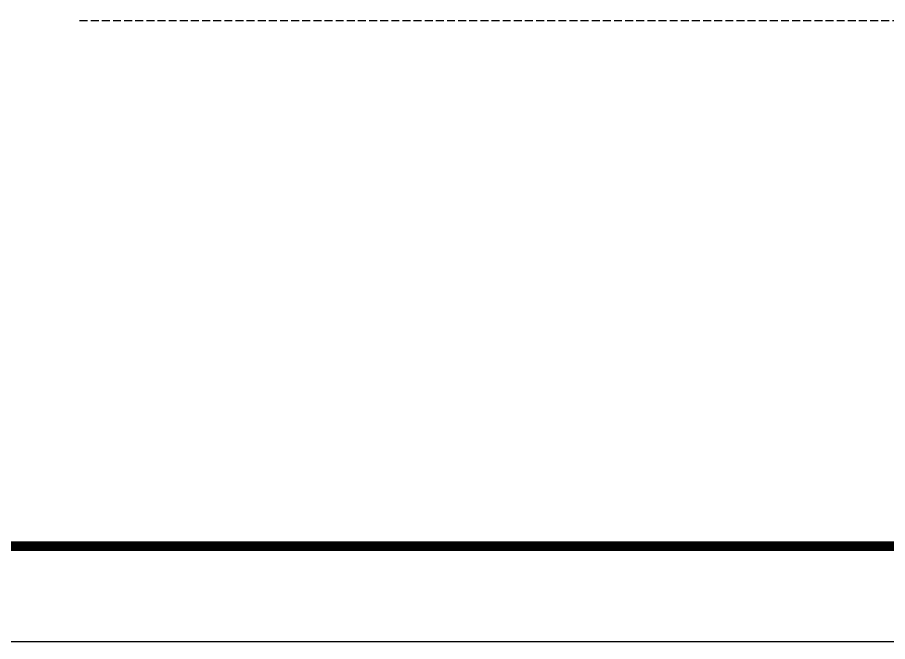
# Model space of a CAD drawing. Header units: millimetres. Extents: x -633009578 to 5705885, y -633235091 to 2571734.
# Drawn here: x 4037364 to 4064720, y 2039260 to 2058895 of the extents above; entities that cross this region are included whole.
import ezdxf
from ezdxf.enums import TextEntityAlignment as Align

# ---------------------------------------------------------------- set-up
doc = ezdxf.new("R2010")
doc.units = ezdxf.units.MM
doc.header["$LTSCALE"] = 1000
doc.header["$MEASUREMENT"] = 0
doc.linetypes.add('DASH', pattern=[0.35, 0.25, -0.1])
for name, color, linetype in [('A-ST-O(室外)', 54, 'Continuous'), ('设备-箱柜', 3, 'Continuous'), ('院图签、封面151013$0$PUB_TITLE', 153, 'Continuous'), ('院图签、封面151013$0$图签文字', 4, 'Continuous')]:
    doc.layers.add(name, color=color, linetype=linetype)
doc.styles.add('院图签、封面151013$0$-宋体', font='simhei.ttf', dxfattribs={"width": 0.8})

# ---------------------------------------------------------------- blocks, each defined once
blk = doc.blocks.new('建筑图框_A1')
at = {"layer": '院图签、封面151013$0$PUB_TITLE'}
blk.add_lwpolyline([(0, 0), (84100, 0), (84100, 59400), (0, 59400)], close=True, dxfattribs=at)
at = {"layer": '院图签、封面151013$0$PUB_TITLE', "const_width": 100}
blk.add_lwpolyline([(2500, 1000), (83100, 1000), (83100, 58400), (2500, 58400)], close=True, dxfattribs=at)
at = {"layer": '院图签、封面151013$0$图签文字', "color": 6, "style": '院图签、封面151013$0$-宋体'}
for tag, height, width, p in [('工程主持人', 400, 0.8, (79990.9, 29505.9)), ('审定', 400, 0.8, (79990.9, 28705.9)), ('审核', 400, 0.8, (79990.9, 27905.9)), ('专业负责人', 400, 0.8, (79990.9, 27105.9)), ('校对', 400, 0.8, (79990.9, 26305.9)), ('设计', 400, 0.8, (79990.9, 25505.9)), ('方案设计人', 400, 0.8, (79990.9, 24706.8)), ('工程编号', 300, 0.7, (81000, 8700.4)), ('版次', 300, 0.7, (78738.1, 3005.7)), ('日期', 300, 0.7, (82038.1, 3000.2)), ('图号', 200, 0.7, (82538.1, 2400.1)), ('比例', 300, 0.7, (78738.1, 2200.2)), ('图号_X施', 300, 0.7, (81538.1, 2200.2)), ('图号_总数', 200, 0.7, (82538.1, 2000.1))]:
    blk.add_attdef(tag, text='', height=height, dxfattribs=dict(at, width=width)).set_placement(p, align=Align.MIDDLE_CENTER)
at = {"layer": '院图签、封面151013$0$图签文字', "color": 6, "style": '院图签、封面151013$0$-宋体', "width": 0.7}
for tag, p in [('建设单位_001', (80935.9, 7446.2)), ('工程名称_001', (80933.5, 6045.4)), ('图名_001', (79742.9, 4059.7))]:
    blk.add_attdef(tag, p, '', height=300, dxfattribs=at)

msp = doc.modelspace()

# ---------------------------------------------------------------- linework, layer by layer
at = {"layer": 'A-ST-O(室外)', "linetype": 'DASH'}
msp.add_lwpolyline([(4039320, 2058794.6), (4106870, 2058794.6)], dxfattribs=at)

# ---------------------------------------------------------------- block references
at = {"layer": '设备-箱柜', "xscale": 3, "yscale": 3}
msp.add_blockref('建筑图框_A1', (3986555.4, 2039260.2, 0), dxfattribs=at)

doc.saveas('drawing.dxf')
